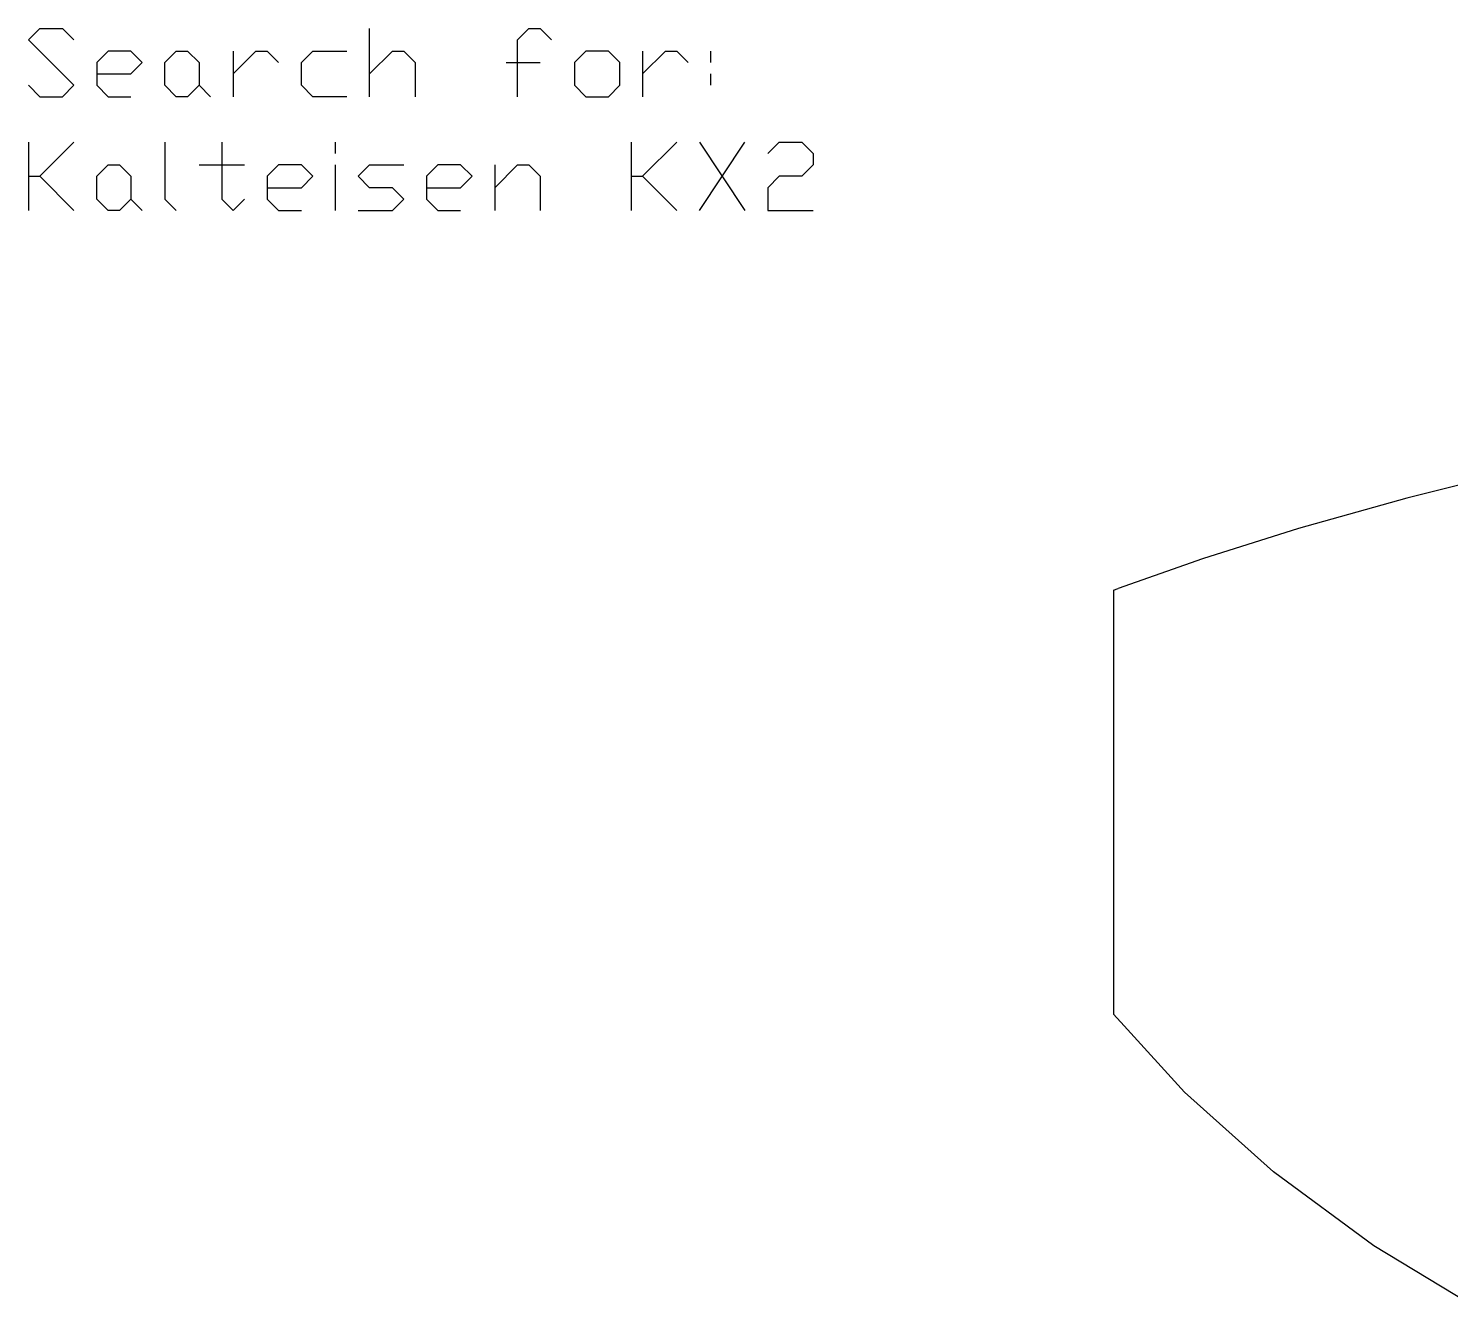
# Model space of a CAD drawing. Extents: x 0 to 102, y 0 to 13.
# Drawn here: x 0.07 to 6.33, y 1.47 to 7.11 of the extents above; entities that cross this region are included whole.
import ezdxf

# ---------------------------------------------------------------- set-up
doc = ezdxf.new("R2010")
doc.units = 0
doc.layers.get('0').update_dxf_attribs({"color": 9, "linetype": 'CONTINUOUS'})

msp = doc.modelspace()

# ---------------------------------------------------------------- linework, layer by layer
at = {"color": 7, "linetype": 'CONTINUOUS'}
for p, q in [((4.8439, 4.6428), (4.8647, 4.6499)), ((4.8439, 4.6428), (4.8439, 2.7789)), ((4.8901, 2.728), (4.8439, 2.7789))]:
    msp.add_line(p, q, dxfattribs=at)
at = {"color": 7, "linetype": 'CONTINUOUS', "ltscale": 0.25}
for p, q in [((5.1556, 2.4363), (4.8901, 2.728)), ((5.5476, 2.0861), (5.1556, 2.4363)), ((5.9878, 1.7609), (5.5476, 2.0861)), ((6.4709, 1.467), (5.9878, 1.7609))]:
    msp.add_line(p, q, dxfattribs=at)
at = {"linetype": 'BYBLOCK', "flags": 128}
for points in [[(0.0734, 6.8618), (0.1234, 6.8118), (0.2234, 6.8118), (0.2734, 6.8618), (0.0734, 7.0618), (0.1234, 7.1118), (0.2234, 7.1118), (0.2734, 7.0618)], [(1.5734, 6.8118), (1.5734, 7.1118)], [(2.2234, 6.8118), (2.2234, 7.0618), (2.2734, 7.1118), (2.3234, 7.1118), (2.3734, 7.0618)], [(0.3734, 6.9118), (0.5234, 6.9118), (0.5734, 6.9618), (0.5234, 7.0118), (0.4234, 7.0118), (0.3734, 6.9618), (0.3734, 6.8618), (0.4234, 6.8118), (0.5234, 6.8118)], [(0.8234, 6.8618), (0.7734, 6.8118), (0.7234, 6.8118), (0.6734, 6.8618), (0.6734, 6.9618), (0.7234, 7.0118), (0.7734, 7.0118), (0.8234, 6.9618), (0.8234, 6.8618), (0.8734, 6.8118)], [(0.9734, 7.0118), (0.9734, 6.8118)], [(0.9734, 6.9118), (1.0734, 7.0118), (1.1234, 7.0118), (1.1734, 6.9618)], [(1.4734, 6.8118), (1.3234, 6.8118), (1.2734, 6.8618), (1.2734, 6.9618), (1.3234, 7.0118), (1.4734, 7.0118)], [(1.5734, 6.9118), (1.6734, 7.0118), (1.7234, 7.0118), (1.7734, 6.9618), (1.7734, 6.8118)], [(2.5234, 6.8118), (2.6234, 6.8118), (2.6734, 6.8618), (2.6734, 6.9618), (2.6234, 7.0118), (2.5234, 7.0118), (2.4734, 6.9618), (2.4734, 6.8618), (2.5234, 6.8118)], [(2.7734, 7.0118), (2.7734, 6.8118)], [(2.7734, 6.9118), (2.8734, 7.0118), (2.9234, 7.0118), (2.9734, 6.9618)], [(3.0734, 6.9618), (3.0734, 7.0118)], [(2.1734, 6.9618), (2.3234, 6.9618)], [(3.0734, 6.8618), (3.0734, 6.9118)], [(0.0734, 6.6118), (0.0734, 6.3118)], [(0.0734, 6.4618), (0.1234, 6.4618), (0.2734, 6.6118)], [(0.6734, 6.6118), (0.6734, 6.3618), (0.7234, 6.3118)], [(0.9234, 6.6118), (0.9234, 6.3618), (0.9734, 6.3118), (1.0234, 6.3618)], [(1.4234, 6.5618), (1.4234, 6.6118)], [(2.7234, 6.6118), (2.7234, 6.3118)], [(2.7234, 6.4618), (2.7734, 6.4618), (2.9234, 6.6118)], [(3.0234, 6.3118), (3.2234, 6.6118)], [(3.0234, 6.6118), (3.2234, 6.3118)], [(3.3234, 6.5618), (3.3734, 6.6118), (3.4734, 6.6118), (3.5234, 6.5618), (3.5234, 6.5118), (3.4734, 6.4618), (3.3734, 6.4618), (3.3234, 6.4118), (3.3234, 6.3118), (3.5234, 6.3118)], [(0.5234, 6.3618), (0.4734, 6.3118), (0.4234, 6.3118), (0.3734, 6.3618), (0.3734, 6.4618), (0.4234, 6.5118), (0.4734, 6.5118), (0.5234, 6.4618), (0.5234, 6.3618), (0.5734, 6.3118)], [(0.8234, 6.5118), (1.0234, 6.5118)], [(1.1234, 6.4118), (1.2734, 6.4118), (1.3234, 6.4618), (1.2734, 6.5118), (1.1734, 6.5118), (1.1234, 6.4618), (1.1234, 6.3618), (1.1734, 6.3118), (1.2734, 6.3118)], [(1.4234, 6.3118), (1.4234, 6.5118)], [(1.5234, 6.3118), (1.6734, 6.3118), (1.7234, 6.3618), (1.6734, 6.4118), (1.5734, 6.4118), (1.5234, 6.4618), (1.5734, 6.5118), (1.7234, 6.5118)], [(1.8234, 6.4118), (1.9734, 6.4118), (2.0234, 6.4618), (1.9734, 6.5118), (1.8734, 6.5118), (1.8234, 6.4618), (1.8234, 6.3618), (1.8734, 6.3118), (1.9734, 6.3118)], [(2.1234, 6.5118), (2.1234, 6.3118)], [(2.1234, 6.4118), (2.2234, 6.5118), (2.2734, 6.5118), (2.3234, 6.4618), (2.3234, 6.3118)], [(0.1234, 6.4618), (0.2734, 6.3118)], [(2.7734, 6.4618), (2.9234, 6.3118)]]:
    msp.add_lwpolyline(points, dxfattribs=at)
at = {"color": 7, "linetype": 'CONTINUOUS', "flags": 128}
msp.add_lwpolyline([(6.7715, 5.2039), (6.6671, 5.1805), (6.1331, 5.0468), (5.6567, 4.9132), (5.2353, 4.7808), (4.8647, 4.6499)], dxfattribs=at)

doc.saveas('drawing.dxf')
